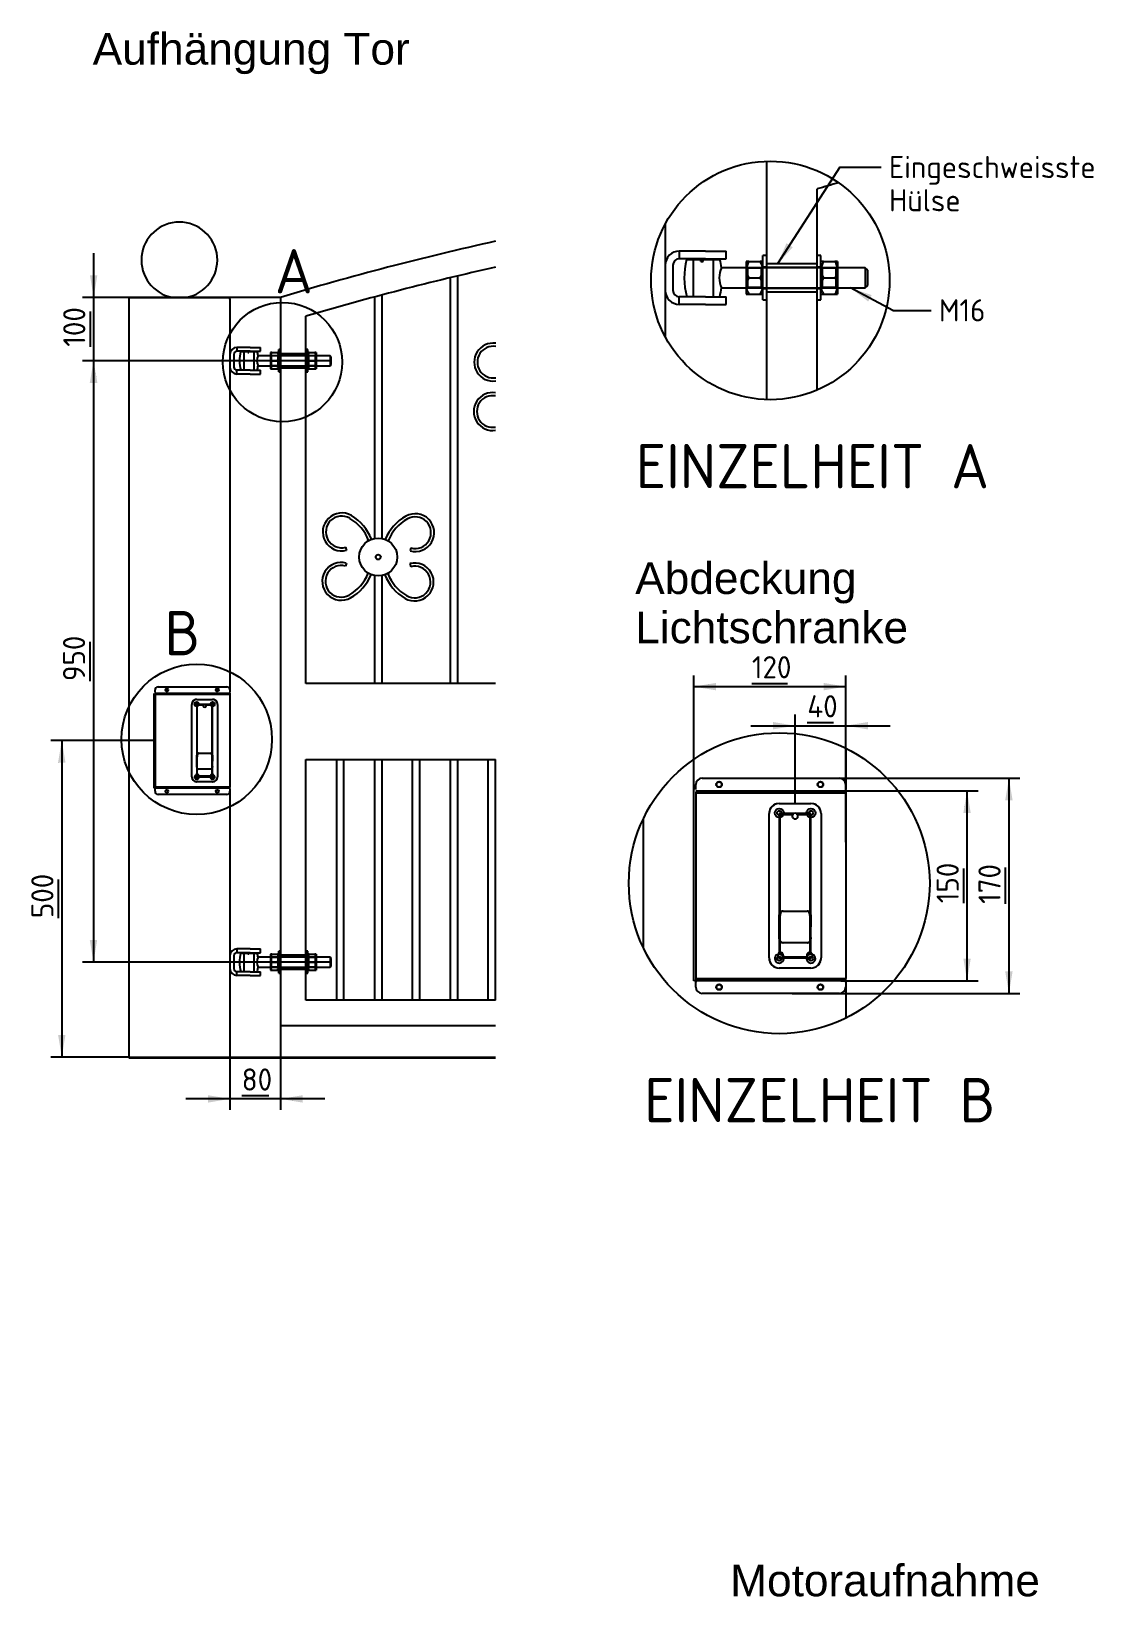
# Model space of a CAD drawing. Header units: millimetres. Extents: x 28 to 832, y 30 to 567.
# Drawn here: x 251.3 to 419.1, y 319.1 to 566.4 of the extents above; entities that cross this region are included whole.
import ezdxf
from ezdxf.enums import TextEntityAlignment as Align
from ezdxf.lldxf.tags import DXFTag

# ---------------------------------------------------------------- set-up
doc = ezdxf.new("R2010")
doc.units = ezdxf.units.MM
for name, color, linetype in [('ABDECKUNG_LICHTS', 7, 'Continuous'), ('AUGENSCHRAUBE', 7, 'Continuous'), ('Default', 7, 'Continuous'), ('EINFAHRT', 7, 'Continuous'), ('FAAC_XD20-BODEN', 7, 'Continuous'), ('FAAC_XD20-DECKEL', 7, 'Continuous'), ('HÜLSE_16X40', 7, 'Continuous'), ('METALLTOR', 7, 'Continuous'), ('MUTTER-M16', 7, 'Continuous'), ('PFAHL', 7, 'Continuous'), ('SCHANIER', 7, 'Continuous'), ('SCHEIBE_16', 7, 'Continuous'), ('VERZIERUNG', 7, 'Continuous')]:
    doc.layers.add(name, color=color, linetype=linetype)
doc.styles.add('SEACAD_arial_ttfI', font='arial.ttf', dxfattribs={"height": 0.2})
doc.styles.add('SEACAD_seiso_ttf', font='seiso.ttf', dxfattribs={"height": 0.2})
tags = doc.linetypes.add('CENTER2', pattern=[1.125, 0.75, -0.125, 0.125, -0.125]).pattern_tags.tags
tags[10:11] = [DXFTag(74, 4), DXFTag(75, 0), DXFTag(340, '0'), DXFTag(46, 0.0), DXFTag(50, 0.0), DXFTag(44, 0.0), DXFTag(45, 0.0)]
tags[8:9] = [DXFTag(74, 4), DXFTag(75, 0), DXFTag(340, '0'), DXFTag(46, 0.0), DXFTag(50, 0.0), DXFTag(44, 0.0), DXFTag(45, 0.0)]
tags[6:7] = [DXFTag(74, 4), DXFTag(75, 0), DXFTag(340, '0'), DXFTag(46, 0.0), DXFTag(50, 0.0), DXFTag(44, 0.0), DXFTag(45, 0.0)]
tags[4:5] = [DXFTag(74, 4), DXFTag(75, 0), DXFTag(340, '0'), DXFTag(46, 0.0), DXFTag(50, 0.0), DXFTag(44, 0.0), DXFTag(45, 0.0)]
tags = doc.linetypes.add('HIDDEN2', pattern=[0.1875, 0.125, -0.0625]).pattern_tags.tags
tags[6:7] = [DXFTag(74, 4), DXFTag(75, 0), DXFTag(340, '0'), DXFTag(46, 0.0), DXFTag(50, 0.0), DXFTag(44, 0.0), DXFTag(45, 0.0)]
tags[4:5] = [DXFTag(74, 4), DXFTag(75, 0), DXFTag(340, '0'), DXFTag(46, 0.0), DXFTag(50, 0.0), DXFTag(44, 0.0), DXFTag(45, 0.0)]

# ---------------------------------------------------------------- blocks, each defined once
blk = doc.blocks.new('SEANNOT_GROUP2')
at = {"layer": 'Default', "linetype": 'Continuous', "ltscale": 25.4}
blk.add_hatch(color=136, dxfattribs=at).paths.add_polyline_path([(384.02, 524.74), (380.66, 525.86), (383.48, 523.71)])
at = {"layer": 'Default', "color": 7, "linetype": 'Continuous', "ltscale": 25.4}
blk.add_line((387.35, 522.32), (393.41, 522.32), dxfattribs=at)
blk.add_lwpolyline([(387.35, 522.32), (380.66, 525.86)], dxfattribs=at)
at = {"layer": 'Default', "color": 136, "linetype": 'Continuous', "lineweight": 20, "ltscale": 25.4, "const_width": 0.00025}
blk.add_lwpolyline([(384.02, 524.74), (380.66, 525.86), (383.48, 523.71), (384.02, 524.74)], close=True, dxfattribs=at)
at = {"layer": 'Default', "color": 7, "linetype": 'Continuous', "ltscale": 25.4, "style": 'SEACAD_seiso_ttf'}
blk.add_text('M16', height=3.5, dxfattribs=at).set_placement((394.64, 524.07), align=Align.TOP_LEFT)
blk = doc.blocks.new('SEANNOT_GROUP3')
at = {"layer": 'Default', "linetype": 'Continuous', "ltscale": 25.4}
blk.add_hatch(color=136, dxfattribs=at).paths.add_polyline_path([(370.56, 532.92), (369.16, 529.66), (371.55, 532.29)])
at = {"layer": 'Default', "color": 7, "linetype": 'Continuous', "ltscale": 25.4}
blk.add_line((379, 544.96), (385.54, 544.96), dxfattribs=at)
blk.add_lwpolyline([(379, 544.96), (369.16, 529.66)], dxfattribs=at)
at = {"layer": 'Default', "color": 136, "linetype": 'Continuous', "lineweight": 20, "ltscale": 25.4, "const_width": 0.00025}
blk.add_lwpolyline([(370.56, 532.92), (369.16, 529.66), (371.55, 532.29), (370.56, 532.92)], close=True, dxfattribs=at)
at = {"layer": 'Default', "color": 7, "linetype": 'Continuous', "ltscale": 25.4, "style": 'SEACAD_seiso_ttf'}
for s, p in [('Eingeschweisste', (386.76, 546.71)), ('Hülse', (386.76, 541.46))]:
    blk.add_text(s, height=3.5, dxfattribs=at).set_placement(p, align=Align.TOP_LEFT)
blk = doc.blocks.new('SE3')
at = {"layer": 'ABDECKUNG_LICHTS', "color": 7, "linetype": 'Continuous', "ltscale": 25.4}
for p, q in [((270.82, 461.96), (270.82, 462.36)), ((271.32, 462.86), (282.16, 462.86)), ((282.66, 462.36), (282.66, 461.96)), ((270.66, 447.03), (270.66, 461.78)), ((282.66, 461.69), (270.76, 461.69)), ((270.82, 461.86), (282.66, 461.86)), ((270.82, 461.75), (270.82, 447.03)), ((282.66, 461.86), (282.66, 461.69)), ((282.66, 461.69), (282.66, 447.03)), ((270.66, 446.86), (270.66, 447.03)), ((270.82, 446.86), (270.66, 446.86)), ((270.82, 447.03), (270.82, 446.86)), ((282.66, 446.86), (270.82, 446.86)), ((270.82, 446.86), (270.82, 446.76)), ((270.82, 446.36), (270.82, 446.76)), ((282.16, 445.86), (271.32, 445.86)), ((282.66, 446.86), (282.66, 447.03)), ((282.66, 446.76), (282.66, 446.86)), ((282.66, 446.76), (282.66, 446.36))]:
    blk.add_line(p, q, dxfattribs=at)
at = {"layer": 'ABDECKUNG_LICHTS', "color": 7, "linetype": 'HIDDEN2', "ltscale": 25.4}
for p, q in [((270.82, 461.71), (282.66, 461.71)), ((270.82, 447.03), (282.66, 447.03)), ((282.66, 447.01), (270.82, 447.01))]:
    blk.add_line(p, q, dxfattribs=at)
at = {"layer": 'ABDECKUNG_LICHTS', "color": 7, "linetype": 'Continuous', "ltscale": 25.4}
for centre in [(272.66, 462.36), (280.66, 462.36), (272.66, 446.36), (280.66, 446.36)]:
    blk.add_circle(centre, 0.225, dxfattribs=at)
for centre, start, end in [((271.32, 462.36), 90, 180), ((282.16, 462.36), 0, 90), ((271.32, 446.36), 180, 270), ((282.16, 446.36), 270, 360)]:
    blk.add_arc(centre, 0.5, start, end, dxfattribs=at)
at = {"layer": 'AUGENSCHRAUBE', "color": 7, "linetype": 'Continuous', "ltscale": 25.4}
for p, q in [((284.41, 515.86), (284.35, 515.81)), ((284.35, 515.81), (286.97, 515.81)), ((286.97, 515.81), (286.91, 515.86)), ((289.06, 515.16), (287.1, 515.16)), ((298.46, 515.16), (296.26, 515.16)), ((298.46, 515.16), (298.46, 513.56)), ((298.66, 514.96), (298.46, 515.16)), ((298.66, 513.76), (298.66, 514.96)), ((287.1, 513.56), (289.06, 513.56)), ((296.26, 513.56), (298.46, 513.56)), ((298.46, 513.56), (298.66, 513.76)), ((284.41, 420.86), (284.35, 420.81)), ((284.35, 420.81), (286.97, 420.81)), ((286.97, 420.81), (286.91, 420.86)), ((289.06, 420.16), (287.1, 420.16)), ((287.1, 418.56), (289.06, 418.56)), ((298.46, 420.16), (296.26, 420.16)), ((296.26, 418.56), (298.46, 418.56)), ((298.46, 420.16), (298.46, 418.56)), ((298.66, 419.96), (298.46, 420.16)), ((298.46, 418.56), (298.66, 418.76)), ((298.66, 418.76), (298.66, 419.96))]:
    blk.add_line(p, q, dxfattribs=at)
at = {"layer": 'AUGENSCHRAUBE', "color": 7, "linetype": 'HIDDEN2', "ltscale": 25.4}
for p, q in [((284.86, 515.86), (284.86, 512.86)), ((285.46, 515.66), (285.46, 515.86)), ((285.46, 515.66), (285.66, 515.66)), ((285.66, 515.66), (285.66, 515.86)), ((286.46, 512.86), (286.46, 515.86)), ((296.26, 515.16), (289.06, 515.16)), ((289.06, 513.56), (296.26, 513.56)), ((284.86, 420.86), (284.86, 417.86)), ((285.46, 420.66), (285.46, 420.86)), ((285.46, 420.66), (285.66, 420.66)), ((285.66, 420.66), (285.66, 420.86)), ((286.46, 417.86), (286.46, 420.86)), ((296.26, 420.16), (289.06, 420.16)), ((289.06, 418.56), (296.26, 418.56))]:
    blk.add_line(p, q, dxfattribs=at)
at = {"layer": 'AUGENSCHRAUBE', "color": 7, "linetype": 'Continuous', "ltscale": 25.4}
for centre, radius, start, end in [((289.88, 514.36), 5.73, 165.3163, 195.1893), ((288.84, 514.36), 1.92, 155.308, 204.6882), ((281.43, 514.36), 5.73, 8.0134, 14.6837), ((281.43, 514.36), 5.73, 344.8107, 352.0562), ((289.88, 419.36), 5.73, 165.3163, 195.1893), ((281.43, 419.36), 5.73, 8.0134, 14.6837), ((288.84, 419.36), 1.92, 155.308, 204.6882), ((281.43, 419.36), 5.73, 344.8107, 352.0562)]:
    blk.add_arc(centre, radius, start, end, dxfattribs=at)
at = {"layer": 'EINFAHRT', "color": 7, "linetype": 'Continuous', "ltscale": 25.4}
for p, q in [((266.66, 404.36), (324.62, 404.36)), ((266.66, 404.36), (266.66, 404.26)), ((266.66, 404.26), (324.62, 404.26))]:
    blk.add_line(p, q, dxfattribs=at)
at = {"layer": 'FAAC_XD20-BODEN', "color": 7, "linetype": 'HIDDEN2', "ltscale": 25.4}
for p, q in [((277.41, 460.06), (277.47, 460)), ((277.41, 460.06), (277.41, 452.06)), ((278.56, 460.06), (277.41, 460.06)), ((277.47, 449.08), (277.47, 460)), ((277.47, 460), (278.48, 460)), ((279.91, 460.06), (278.76, 460.06)), ((278.84, 460), (279.85, 460)), ((279.91, 460.06), (279.85, 460)), ((279.85, 449.08), (279.85, 460)), ((279.91, 452.06), (279.91, 460.06)), ((277.41, 450.16), (277.41, 449.06)), ((279.91, 449.06), (279.91, 450.16)), ((277.61, 448.66), (279.71, 448.66)), ((279.63, 448.72), (277.69, 448.72))]:
    blk.add_line(p, q, dxfattribs=at)
for centre, start, end in [((278.66, 459.86), 141.4736, 38.5264), ((278.66, 459.86), 117.5359, 141.4736), ((278.66, 459.86), 62.4641, 117.5359), ((278.66, 459.86), 38.5264, 62.4641), ((277.51, 448.86), 116.2493, 297.5359), ((277.51, 448.86), 100.2784, 116.2493), ((277.51, 448.86), 321.4736, 100.2784), ((277.51, 448.86), 297.5359, 321.4736), ((279.81, 448.86), 79.7216, 218.5264), ((279.81, 448.86), 218.5264, 242.4641), ((279.81, 448.86), 242.4641, 63.7507), ((279.81, 448.86), 63.7507, 79.7216)]:
    blk.add_arc(centre, 0.225, start, end, dxfattribs=at)
for centre, major_axis in [((277.41, 460.06), (0.566, -0.566)), ((279.91, 460.06), (-0.566, -0.566)), ((277.41, 448.66), (0.566, 0.566)), ((279.91, 448.66), (-0.566, 0.566))]:
    blk.add_ellipse(centre, major_axis=major_axis, ratio=0.998783, start_param=2.356803, end_param=3.926382, dxfattribs=at)
at = {"layer": 'FAAC_XD20-DECKEL', "color": 7, "linetype": 'HIDDEN2', "ltscale": 25.4}
for p, q in [((276.61, 459.32), (276.61, 460.06)), ((277.41, 460.86), (279.91, 460.86)), ((280.71, 460.06), (280.71, 459.32)), ((276.61, 448.66), (276.61, 459.32)), ((280.71, 459.32), (280.71, 448.66)), ((277.41, 451.1), (277.41, 452.06)), ((277.41, 450.28), (277.41, 451.1)), ((277.41, 450.16), (277.41, 450.28)), ((277.71, 452.36), (277.64, 452.36)), ((277.71, 452.36), (279.61, 452.36)), ((279.67, 452.36), (279.61, 452.36)), ((279.91, 452.06), (279.91, 451.1)), ((279.91, 450.28), (279.91, 451.1)), ((279.91, 450.28), (279.91, 450.16)), ((279.91, 447.86), (277.41, 447.86)), ((277.71, 449.86), (277.68, 449.86)), ((279.61, 449.86), (277.71, 449.86)), ((279.64, 449.86), (279.61, 449.86))]:
    blk.add_line(p, q, dxfattribs=at)
for centre, radius in [((277.41, 460.11), 0.35), ((277.41, 460.11), 0.175), ((279.91, 460.11), 0.35), ((279.91, 460.11), 0.175), ((277.41, 448.61), 0.175), ((279.91, 448.61), 0.175)]:
    blk.add_circle(centre, radius, dxfattribs=at)
for centre, radius, start, end in [((277.41, 460.06), 0.8, 150.2004, 180), ((277.41, 460.06), 0.8, 90, 150.2004), ((279.91, 460.06), 0.8, 29.7996, 90), ((279.91, 460.06), 0.8, 0, 29.7996), ((277.71, 452.06), 0.3, 113.4636, 180), ((277.71, 450.16), 0.3, 180, 231.4889), ((277.71, 452.06), 0.3, 90, 113.4636), ((279.61, 452.06), 0.3, 66.5364, 90), ((279.61, 452.06), 0.3, 0, 66.5364), ((279.61, 450.16), 0.3, 308.5111, 360), ((277.41, 448.66), 0.8, 180, 201.2843), ((277.41, 448.66), 0.8, 201.2843, 225.2052), ((277.41, 448.66), 0.8, 225.2052, 270), ((277.41, 448.61), 0.35, 105.1399, 211.2573), ((277.41, 448.61), 0.35, 211.2573, 105.1399), ((277.71, 450.16), 0.3, 231.4889, 270), ((279.91, 448.61), 0.35, 74.8601, 328.7427), ((279.61, 450.16), 0.3, 270, 308.5111), ((279.91, 448.66), 0.8, 270, 314.7948), ((279.91, 448.61), 0.35, 328.7427, 74.8601), ((279.91, 448.66), 0.8, 314.7948, 338.7157), ((279.91, 448.66), 0.8, 338.7157, 360)]:
    blk.add_arc(centre, radius, start, end, dxfattribs=at)
for centre, major_axis, ratio, start_param, end_param in [((277.87, 449.9), (0.23, -2.46), 0.16182, 3.268458, 4.185594), ((277.87, 450.56), (-0.273, -0.682), 0.544949, 5.34558, 6.061808), ((277.87, 449.9), (0.23, -2.46), 0.16182, 3.126364, 3.268458), ((279.45, 449.9), (-0.23, -2.46), 0.16182, 3.014727, 3.156822), ((279.45, 449.9), (0.23, 2.46), 0.16182, 5.239184, 6.15632), ((279.45, 450.56), (-0.273, 0.682), 0.544949, 3.36297, 4.079198), ((277.87, 450.56), (0.273, 0.682), 0.544949, 2.920216, 3.356215), ((279.45, 450.56), (-0.273, 0.682), 0.544949, 2.92697, 3.36297)]:
    blk.add_ellipse(centre, major_axis=major_axis, ratio=ratio, start_param=start_param, end_param=end_param, dxfattribs=at)
at = {"layer": 'HÜLSE_16X40', "color": 7, "linetype": 'HIDDEN2', "ltscale": 25.4}
for p, q in [((294.66, 515.46), (290.66, 515.46)), ((294.66, 515.19), (290.66, 515.19)), ((290.66, 513.54), (294.66, 513.54)), ((290.66, 513.26), (294.66, 513.26)), ((294.66, 420.46), (290.66, 420.46)), ((294.66, 420.19), (290.66, 420.19)), ((290.66, 418.54), (294.66, 418.54)), ((290.66, 418.26), (294.66, 418.26))]:
    blk.add_line(p, q, dxfattribs=at)
at = {"layer": 'METALLTOR', "color": 7, "linetype": 'Continuous', "ltscale": 25.4}
for p, q in [((317.43, 527.47), (317.43, 463.36)), ((318.63, 463.36), (318.63, 527.76)), ((290.66, 524.36), (290.66, 409.36)), ((305.47, 524.43), (305.47, 486.3)), ((306.67, 486.3), (306.67, 524.75)), ((294.66, 463.36), (294.66, 521.38)), ((305.47, 480.42), (305.47, 463.36)), ((306.67, 463.36), (306.67, 480.42)), ((324.62, 463.36), (294.66, 463.36)), ((294.66, 451.36), (324.62, 451.36)), ((294.66, 413.36), (294.66, 451.36)), ((299.46, 451.36), (299.46, 413.36)), ((300.66, 413.36), (300.66, 451.36)), ((305.47, 451.36), (305.47, 413.36)), ((306.67, 413.36), (306.67, 451.36)), ((311.42, 451.36), (311.42, 413.36)), ((312.62, 413.36), (312.62, 451.36)), ((317.43, 451.36), (317.43, 413.36)), ((318.63, 413.36), (318.63, 451.36)), ((323.38, 451.36), (323.38, 413.36)), ((324.58, 413.36), (324.58, 451.36)), ((324.62, 413.36), (294.66, 413.36)), ((290.66, 409.36), (324.62, 409.36))]:
    blk.add_line(p, q, dxfattribs=at)
for radius, start, end in [(469.01, 102.5034, 106.7926), (465.01, 102.6127, 106.4269)]:
    blk.add_arc((426.16, 75.35), radius, start, end, dxfattribs=at)
at = {"layer": 'MUTTER-M16', "color": 7, "linetype": 'Continuous', "ltscale": 25.4}
for p, q in [((289.06, 515.64), (289.06, 515)), ((289.26, 515.64), (289.06, 515.64)), ((289.06, 515), (289.06, 513.72)), ((289.26, 515.64), (290.16, 515.64)), ((289.26, 514.36), (290.16, 514.36)), ((290.36, 515.64), (290.16, 515.64)), ((295.16, 515.64), (294.96, 515.64)), ((295.16, 515.64), (296.06, 515.64)), ((295.16, 514.36), (296.06, 514.36)), ((296.26, 515.64), (296.06, 515.64)), ((296.26, 515.64), (296.26, 515)), ((296.26, 515), (296.26, 513.72)), ((289.06, 513.72), (289.06, 513.08)), ((289.06, 513.08), (289.26, 513.08)), ((289.26, 513.08), (290.16, 513.08)), ((290.16, 513.08), (290.36, 513.08)), ((294.96, 513.08), (295.16, 513.08)), ((295.16, 513.08), (296.06, 513.08)), ((296.06, 513.08), (296.26, 513.08)), ((296.26, 513.72), (296.26, 513.08)), ((289.06, 420.64), (289.06, 420)), ((289.26, 420.64), (289.06, 420.64)), ((289.26, 420.64), (290.16, 420.64)), ((290.36, 420.64), (290.16, 420.64)), ((295.16, 420.64), (294.96, 420.64)), ((295.16, 420.64), (296.06, 420.64)), ((296.26, 420.64), (296.06, 420.64)), ((296.26, 420.64), (296.26, 420)), ((289.06, 420), (289.06, 418.72)), ((289.06, 418.72), (289.06, 418.08)), ((289.06, 418.08), (289.26, 418.08)), ((289.26, 419.36), (290.16, 419.36)), ((289.26, 418.08), (290.16, 418.08)), ((290.16, 418.08), (290.36, 418.08)), ((294.96, 418.08), (295.16, 418.08)), ((295.16, 419.36), (296.06, 419.36)), ((295.16, 418.08), (296.06, 418.08)), ((296.06, 418.08), (296.26, 418.08)), ((296.26, 420), (296.26, 418.72)), ((296.26, 418.72), (296.26, 418.08))]:
    blk.add_line(p, q, dxfattribs=at)
at = {"layer": 'MUTTER-M16', "color": 7, "linetype": 'HIDDEN2', "ltscale": 25.4}
for p, q in [((289.16, 515.11), (289.06, 515.21)), ((289.16, 515.11), (289.16, 513.61)), ((290.26, 515.11), (289.16, 515.11)), ((290.36, 515.21), (290.26, 515.11)), ((290.26, 513.61), (290.26, 515.11)), ((295.06, 515.11), (294.96, 515.21)), ((295.06, 515.11), (295.06, 513.61)), ((296.16, 515.11), (295.06, 515.11)), ((296.26, 515.21), (296.16, 515.11)), ((296.16, 513.61), (296.16, 515.11)), ((289.06, 513.51), (289.16, 513.61)), ((289.16, 513.61), (290.26, 513.61)), ((290.26, 513.61), (290.36, 513.51)), ((294.96, 513.51), (295.06, 513.61)), ((295.06, 513.61), (296.16, 513.61)), ((296.16, 513.61), (296.26, 513.51)), ((289.16, 420.11), (289.06, 420.21)), ((289.06, 418.51), (289.16, 418.61)), ((289.16, 420.11), (289.16, 418.61)), ((290.26, 420.11), (289.16, 420.11)), ((289.16, 418.61), (290.26, 418.61)), ((290.36, 420.21), (290.26, 420.11)), ((290.26, 418.61), (290.26, 420.11)), ((290.26, 418.61), (290.36, 418.51)), ((295.06, 420.11), (294.96, 420.21)), ((294.96, 418.51), (295.06, 418.61)), ((295.06, 420.11), (295.06, 418.61)), ((296.16, 420.11), (295.06, 420.11)), ((295.06, 418.61), (296.16, 418.61)), ((296.26, 420.21), (296.16, 420.11)), ((296.16, 418.61), (296.16, 420.11)), ((296.16, 418.61), (296.26, 418.51))]:
    blk.add_line(p, q, dxfattribs=at)
at = {"layer": 'MUTTER-M16', "color": 7, "linetype": 'Continuous', "ltscale": 25.4}
for centre, radius, start, end in [((290.34, 514.96), 1.28, 147.6733, 177.9425), ((290.22, 515.01), 1.16, 180.4241, 213.9601), ((290.34, 513.68), 1.28, 147.6733, 177.9425), ((289.2, 514.99), 1.16, 0.4241, 33.9601), ((289.08, 515.05), 1.28, 327.6733, 357.9425), ((289.2, 513.71), 1.16, 0.4241, 33.9601), ((296.24, 514.96), 1.28, 147.6733, 177.9425), ((296.12, 515.01), 1.16, 180.4241, 213.9601), ((296.24, 513.68), 1.28, 147.6733, 177.9425), ((295.1, 514.99), 1.16, 0.4241, 33.9601), ((294.98, 515.05), 1.28, 327.6733, 357.9425), ((295.1, 513.71), 1.16, 0.4241, 33.9601), ((290.22, 513.73), 1.16, 180.4241, 213.9601), ((289.08, 513.77), 1.28, 327.6733, 357.9425), ((296.12, 513.73), 1.16, 180.4241, 213.9601), ((294.98, 513.77), 1.28, 327.6733, 357.9425), ((290.34, 419.96), 1.28, 147.6733, 177.9425), ((289.2, 419.99), 1.16, 0.4241, 33.9601), ((296.24, 419.96), 1.28, 147.6733, 177.9425), ((295.1, 419.99), 1.16, 0.4241, 33.9601), ((290.22, 420.01), 1.16, 180.4241, 213.9601), ((290.34, 418.68), 1.28, 147.6733, 177.9425), ((290.22, 418.73), 1.16, 180.4241, 213.9601), ((289.08, 420.05), 1.28, 327.6733, 357.9425), ((289.2, 418.71), 1.16, 0.4241, 33.9601), ((289.08, 418.77), 1.28, 327.6733, 357.9425), ((296.12, 420.01), 1.16, 180.4241, 213.9601), ((296.24, 418.68), 1.28, 147.6733, 177.9425), ((296.12, 418.73), 1.16, 180.4241, 213.9601), ((294.98, 420.05), 1.28, 327.6733, 357.9425), ((295.1, 418.71), 1.16, 0.4241, 33.9601), ((294.98, 418.77), 1.28, 327.6733, 357.9425)]:
    blk.add_arc(centre, radius, start, end, dxfattribs=at)
at = {"layer": 'PFAHL', "color": 7, "linetype": 'Continuous', "ltscale": 25.4}
for p, q in [((266.66, 524.36), (282.46, 524.36)), ((266.66, 524.36), (266.66, 404.36)), ((282.66, 524.16), (282.66, 462.36)), ((282.66, 446.36), (282.66, 404.36))]:
    blk.add_line(p, q, dxfattribs=at)
for centre in [(272.66, 462.36), (280.66, 462.36), (272.66, 446.36), (280.66, 446.36)]:
    blk.add_circle(centre, 0.2, dxfattribs=at)
for centre, radius, start, end in [((274.66, 530.26), 6, 90, 259.5247), ((274.66, 530.26), 6, 280.4753, 90), ((282.46, 524.16), 0.2, 0, 90)]:
    blk.add_arc(centre, radius, start, end, dxfattribs=at)
at = {"layer": 'SCHANIER', "color": 7, "linetype": 'Continuous', "ltscale": 25.4}
for p, q in [((283.26, 515.36), (283.26, 513.36)), ((285.84, 516.46), (283.76, 516.46)), ((283.76, 516.46), (283.76, 515.86)), ((285.84, 515.86), (283.76, 515.86)), ((285.84, 516.46), (287.46, 516.46)), ((285.84, 515.86), (287.46, 515.86)), ((287.46, 515.86), (287.46, 516.46)), ((283.76, 512.26), (283.76, 512.86)), ((285.84, 512.86), (283.76, 512.86)), ((285.84, 512.26), (283.76, 512.26)), ((285.84, 512.86), (287.46, 512.86)), ((285.84, 512.26), (287.46, 512.26)), ((287.46, 512.26), (287.46, 512.86)), ((283.26, 420.36), (283.26, 418.36)), ((285.84, 421.46), (283.76, 421.46)), ((283.76, 421.46), (283.76, 420.86)), ((285.84, 420.86), (283.76, 420.86)), ((285.84, 421.46), (287.46, 421.46)), ((285.84, 420.86), (287.46, 420.86)), ((287.46, 420.86), (287.46, 421.46)), ((283.76, 417.26), (283.76, 417.86)), ((285.84, 417.86), (283.76, 417.86)), ((285.84, 417.86), (287.46, 417.86)), ((287.46, 417.26), (287.46, 417.86)), ((285.84, 417.26), (283.76, 417.26)), ((285.84, 417.26), (287.46, 417.26))]:
    blk.add_line(p, q, dxfattribs=at)
for centre, radius, start, end in [((283.76, 515.36), 1.1, 90, 180), ((283.76, 515.36), 0.5, 90, 180), ((283.76, 513.36), 1.1, 180, 270), ((283.76, 513.36), 0.5, 180, 270), ((283.76, 420.36), 1.1, 90, 180), ((283.76, 420.36), 0.5, 90, 180), ((283.76, 418.36), 1.1, 180, 270), ((283.76, 418.36), 0.5, 180, 270)]:
    blk.add_arc(centre, radius, start, end, dxfattribs=at)
at = {"layer": 'SCHEIBE_16', "color": 7, "linetype": 'Continuous', "ltscale": 25.4}
for p, q in [((290.36, 512.61), (290.36, 516.11)), ((290.66, 516.11), (290.36, 516.11)), ((294.96, 516.11), (294.66, 516.11)), ((294.96, 512.61), (294.96, 516.11)), ((290.36, 512.61), (290.66, 512.61)), ((294.66, 512.61), (294.96, 512.61)), ((290.36, 417.61), (290.36, 421.11)), ((290.66, 421.11), (290.36, 421.11)), ((294.96, 421.11), (294.66, 421.11)), ((294.96, 417.61), (294.96, 421.11)), ((290.36, 417.61), (290.66, 417.61)), ((294.66, 417.61), (294.96, 417.61))]:
    blk.add_line(p, q, dxfattribs=at)
at = {"layer": 'SCHEIBE_16', "color": 7, "linetype": 'HIDDEN2', "ltscale": 25.4}
for p, q in [((290.66, 515.21), (290.36, 515.21)), ((294.96, 515.21), (294.66, 515.21)), ((290.36, 513.51), (290.66, 513.51)), ((294.66, 513.51), (294.96, 513.51)), ((290.66, 420.21), (290.36, 420.21)), ((290.36, 418.51), (290.66, 418.51)), ((294.96, 420.21), (294.66, 420.21)), ((294.66, 418.51), (294.96, 418.51))]:
    blk.add_line(p, q, dxfattribs=at)
at = {"layer": 'VERZIERUNG', "color": 7, "linetype": 'Continuous', "ltscale": 25.4}
for p, q in [((300.93, 484.9), (301.06, 484.41)), ((311.24, 484.79), (311.1, 484.31)), ((301.04, 482.41), (300.9, 481.93)), ((311.08, 482.31), (311.21, 481.83))]:
    blk.add_line(p, q, dxfattribs=at)
for radius in [3, 0.4]:
    blk.add_circle((306.07, 483.36), radius, dxfattribs=at)
for centre, radius, start, end in [((324.23, 514.14), 3, 82.4382, 277.5618), ((324.23, 514.14), 2.5, 80.9141, 279.0859), ((324.15, 506.34), 3, 80.925, 279.075), ((324.15, 506.34), 2.5, 79.0897, 280.9103), ((300.31, 487.32), 3, 59.4237, 284.4237), ((300.31, 487.32), 2.5, 59.4237, 284.4237), ((298.02, 483.44), 7.5, 21.303, 59.4237), ((314.12, 483.28), 7.5, 119.4237, 157.5444), ((311.91, 487.2), 3, 254.4237, 119.4237), ((311.91, 487.2), 2.5, 254.4237, 119.4237), ((298.02, 483.44), 7, 21.0007, 59.4237), ((314.12, 483.28), 7, 119.4237, 157.8468), ((300.23, 479.52), 3, 74.4237, 299.4237), ((311.83, 479.41), 3, 239.4237, 104.4237), ((300.23, 479.52), 2.5, 74.4237, 299.4237), ((298.02, 483.44), 7, 299.4237, 337.8468), ((298.02, 483.44), 7.5, 299.4237, 337.5444), ((314.12, 483.28), 7.5, 201.303, 239.4237), ((314.12, 483.28), 7, 201.0007, 239.4237), ((311.83, 479.41), 2.5, 239.4237, 104.4237)]:
    blk.add_arc(centre, radius, start, end, dxfattribs=at)
blk = doc.blocks.new('SE5')
at = {"color": 7, "linetype": 'Continuous', "ltscale": 25.4, "style": 'SEACAD_seiso_ttf'}
blk.add_text('A', height=7, dxfattribs=at).set_placement((289.74, 532), align=Align.TOP_LEFT)
blk = doc.blocks.new('SE4')
at = {"color": 7, "linetype": 'CENTER2', "ltscale": 25.4}
blk.add_circle((290.95, 514.15), 9.42, dxfattribs=at)
blk.add_blockref('SE5', (0, 0))
blk = doc.blocks.new('SE6')
at = {"layer": 'AUGENSCHRAUBE', "color": 7, "linetype": 'Continuous', "ltscale": 25.4}
for p, q in [((354.91, 530.46), (354.79, 530.36)), ((354.79, 530.36), (360.04, 530.36)), ((360.04, 530.36), (359.91, 530.46)), ((364.21, 529.06), (360.3, 529.06)), ((383.01, 529.06), (378.61, 529.06)), ((383.01, 529.06), (383.01, 525.86)), ((383.41, 528.66), (383.01, 529.06)), ((383.41, 526.26), (383.41, 528.66)), ((360.29, 525.86), (364.21, 525.86)), ((378.61, 525.86), (383.01, 525.86)), ((383.01, 525.86), (383.41, 526.26))]:
    blk.add_line(p, q, dxfattribs=at)
at = {"layer": 'AUGENSCHRAUBE', "color": 7, "linetype": 'HIDDEN2', "ltscale": 25.4}
for p, q in [((355.81, 530.46), (355.81, 524.46)), ((357.01, 530.06), (357.01, 530.46)), ((357.01, 530.06), (357.41, 530.06)), ((357.41, 530.06), (357.41, 530.46)), ((359.01, 524.46), (359.01, 530.46)), ((378.61, 529.06), (364.21, 529.06)), ((364.21, 525.86), (378.61, 525.86))]:
    blk.add_line(p, q, dxfattribs=at)
at = {"layer": 'AUGENSCHRAUBE', "color": 7, "linetype": 'Continuous', "ltscale": 25.4}
for centre, radius, start, end in [((365.86, 527.46), 11.45, 165.3163, 195.1893), ((348.96, 527.46), 11.45, 8.0134, 14.6837), ((363.78, 527.46), 3.83, 155.308, 204.6882), ((348.96, 527.46), 11.45, 344.8107, 352.0562)]:
    blk.add_arc(centre, radius, start, end, dxfattribs=at)
at = {"layer": 'HÜLSE_16X40', "color": 7, "linetype": 'HIDDEN2', "ltscale": 25.4}
for p, q in [((375.41, 529.66), (367.41, 529.66)), ((375.41, 529.11), (367.41, 529.11)), ((367.41, 525.81), (375.41, 525.81)), ((367.41, 525.26), (375.41, 525.26))]:
    blk.add_line(p, q, dxfattribs=at)
at = {"layer": 'METALLTOR', "color": 7, "linetype": 'Continuous', "ltscale": 25.4}
for p, q in [((367.41, 545.86), (367.41, 508.21)), ((375.41, 509.73), (375.41, 541.5))]:
    blk.add_line(p, q, dxfattribs=at)
blk.add_arc((638.41, -350.55), 930.01, 106.21136, 106.4269, dxfattribs=at)
at = {"layer": 'MUTTER-M16', "color": 7, "linetype": 'Continuous', "ltscale": 25.4}
for p, q in [((364.21, 530.02), (364.21, 528.74)), ((364.61, 530.02), (364.21, 530.02)), ((364.61, 530.02), (366.42, 530.02)), ((366.81, 530.02), (366.42, 530.02)), ((376.41, 530.02), (376.01, 530.02)), ((376.41, 530.02), (378.22, 530.02)), ((378.61, 530.02), (378.22, 530.02)), ((378.61, 530.02), (378.61, 528.74)), ((364.21, 528.74), (364.21, 526.18)), ((364.61, 527.46), (366.42, 527.46)), ((376.41, 527.46), (378.22, 527.46)), ((378.61, 528.74), (378.61, 526.18)), ((364.21, 526.18), (364.21, 524.9)), ((364.21, 524.9), (364.61, 524.9)), ((364.61, 524.9), (366.42, 524.9)), ((366.42, 524.9), (366.81, 524.9)), ((376.01, 524.9), (376.41, 524.9)), ((376.41, 524.9), (378.22, 524.9)), ((378.22, 524.9), (378.61, 524.9)), ((378.61, 526.18), (378.61, 524.9))]:
    blk.add_line(p, q, dxfattribs=at)
at = {"layer": 'MUTTER-M16', "color": 7, "linetype": 'HIDDEN2', "ltscale": 25.4}
for p, q in [((364.41, 528.96), (364.21, 529.16)), ((366.81, 529.16), (366.61, 528.96)), ((376.21, 528.96), (376.01, 529.16)), ((378.61, 529.16), (378.41, 528.96)), ((364.41, 528.96), (364.41, 525.96)), ((366.61, 528.96), (364.41, 528.96)), ((366.61, 525.96), (366.61, 528.96)), ((376.21, 528.96), (376.21, 525.96)), ((378.41, 528.96), (376.21, 528.96)), ((378.41, 525.96), (378.41, 528.96)), ((364.21, 525.76), (364.41, 525.96)), ((364.41, 525.96), (366.61, 525.96)), ((366.61, 525.96), (366.81, 525.76)), ((376.01, 525.76), (376.21, 525.96)), ((376.21, 525.96), (378.41, 525.96)), ((378.41, 525.96), (378.61, 525.76))]:
    blk.add_line(p, q, dxfattribs=at)
at = {"layer": 'MUTTER-M16', "color": 7, "linetype": 'Continuous', "ltscale": 25.4}
for centre, radius, start, end in [((366.78, 528.65), 2.57, 147.6733, 177.9425), ((364.49, 528.72), 2.32, 0.4241, 33.9601), ((378.58, 528.65), 2.57, 147.6733, 177.9425), ((376.29, 528.72), 2.32, 0.4241, 33.9601), ((366.53, 528.76), 2.32, 180.4241, 213.9601), ((366.78, 526.09), 2.57, 147.6733, 177.9425), ((364.25, 528.83), 2.57, 327.6733, 357.9425), ((364.49, 526.16), 2.32, 0.4241, 33.9601), ((378.33, 528.76), 2.32, 180.4241, 213.9601), ((378.58, 526.09), 2.57, 147.6733, 177.9425), ((376.05, 528.83), 2.57, 327.6733, 357.9425), ((376.29, 526.16), 2.32, 0.4241, 33.9601), ((366.53, 526.2), 2.32, 180.4241, 213.9601), ((364.25, 526.27), 2.57, 327.6733, 357.9425), ((378.33, 526.2), 2.32, 180.4241, 213.9601), ((376.05, 526.27), 2.57, 327.6733, 357.9425)]:
    blk.add_arc(centre, radius, start, end, dxfattribs=at)
at = {"layer": 'PFAHL', "color": 7, "linetype": 'Continuous', "ltscale": 25.4}
blk.add_line((351.41, 535.95), (351.41, 518.12), dxfattribs=at)
at = {"layer": 'SCHANIER', "color": 7, "linetype": 'Continuous', "ltscale": 25.4}
for p, q in [((357.77, 531.66), (353.61, 531.66)), ((353.61, 531.66), (353.61, 530.46)), ((357.77, 531.66), (361.01, 531.66)), ((361.01, 530.46), (361.01, 531.66)), ((352.61, 529.46), (352.61, 525.46)), ((357.77, 530.46), (353.61, 530.46)), ((357.77, 530.46), (361.01, 530.46)), ((353.61, 523.26), (353.61, 524.46)), ((357.77, 524.46), (353.61, 524.46)), ((357.77, 524.46), (361.01, 524.46)), ((361.01, 523.26), (361.01, 524.46)), ((357.77, 523.26), (353.61, 523.26)), ((357.77, 523.26), (361.01, 523.26))]:
    blk.add_line(p, q, dxfattribs=at)
for centre, radius, start, end in [((353.61, 529.46), 2.2, 90, 180), ((353.61, 529.46), 1, 90, 180), ((353.61, 525.46), 2.2, 180, 270), ((353.61, 525.46), 1, 180, 270)]:
    blk.add_arc(centre, radius, start, end, dxfattribs=at)
at = {"layer": 'SCHEIBE_16', "color": 7, "linetype": 'Continuous', "ltscale": 25.4}
for p, q in [((366.81, 523.96), (366.81, 530.96)), ((367.41, 530.96), (366.81, 530.96)), ((376.01, 530.96), (375.41, 530.96)), ((376.01, 523.96), (376.01, 530.96)), ((366.81, 523.96), (367.41, 523.96)), ((375.41, 523.96), (376.01, 523.96))]:
    blk.add_line(p, q, dxfattribs=at)
at = {"layer": 'SCHEIBE_16', "color": 7, "linetype": 'HIDDEN2', "ltscale": 25.4}
for p, q in [((367.41, 529.16), (366.81, 529.16)), ((376.01, 529.16), (375.41, 529.16)), ((366.81, 525.76), (367.41, 525.76)), ((375.41, 525.76), (376.01, 525.76))]:
    blk.add_line(p, q, dxfattribs=at)
blk = doc.blocks.new('GDimGGroup10')
at = {"layer": 'Default', "linetype": 'Continuous', "ltscale": 25.4}
for points in [[(279.16, 397.18), (282.66, 397.77), (279.16, 398.35)], [(294.16, 397.18), (294.16, 398.35), (290.66, 397.77)]]:
    blk.add_hatch(color=136, dxfattribs=at).paths.add_polyline_path(points)
at = {"layer": 'Default', "color": 7, "linetype": 'Continuous', "ltscale": 25.4}
for p, q in [((290.66, 409.36), (290.66, 396.02)), ((282.66, 404.36), (282.66, 396.02)), ((284.51, 398.29), (288.81, 398.29)), ((297.66, 397.77), (275.66, 397.77))]:
    blk.add_line(p, q, dxfattribs=at)
at = {"layer": 'Default', "color": 136, "linetype": 'Continuous', "lineweight": 20, "ltscale": 25.4, "const_width": 0.00025}
for points in [[(279.16, 397.18), (282.66, 397.77), (279.16, 398.35), (279.16, 397.18)], [(294.16, 397.18), (290.66, 397.77), (294.16, 398.35), (294.16, 397.18)]]:
    blk.add_lwpolyline(points, close=True, dxfattribs=at)
at = {"layer": 'Default', "color": 7, "linetype": 'Continuous', "ltscale": 25.4, "style": 'SEACAD_seiso_ttf'}
blk.add_text('80', height=3.5, dxfattribs=at).set_placement((284.51, 402.58), align=Align.TOP_LEFT)
blk = doc.blocks.new('GDimGGroup11')
at = {"layer": 'Default', "linetype": 'Continuous', "ltscale": 25.4}
for points in [[(260.54, 527.86), (261.12, 524.36), (261.71, 527.86)], [(260.54, 510.86), (261.71, 510.86), (261.12, 514.36)]]:
    blk.add_hatch(color=136, dxfattribs=at).paths.add_polyline_path(points)
at = {"layer": 'Default', "color": 7, "linetype": 'Continuous', "ltscale": 25.4}
for p, q in [((261.12, 531.36), (261.12, 507.36)), ((290.66, 524.36), (259.37, 524.36)), ((260.6, 516.58), (260.6, 522.15)), ((298.46, 514.36), (259.37, 514.36))]:
    blk.add_line(p, q, dxfattribs=at)
at = {"layer": 'Default', "color": 136, "linetype": 'Continuous', "lineweight": 20, "ltscale": 25.4, "const_width": 0.00025}
for points in [[(260.54, 527.86), (261.12, 524.36), (261.71, 527.86), (260.54, 527.86)], [(260.54, 510.86), (261.12, 514.36), (261.71, 510.86), (260.54, 510.86)]]:
    blk.add_lwpolyline(points, close=True, dxfattribs=at)
at = {"layer": 'Default', "color": 7, "linetype": 'Continuous', "ltscale": 25.4, "style": 'SEACAD_seiso_ttf'}
blk.add_text('100', height=3.5, rotation=90, dxfattribs=at).set_placement((256.31, 516.58), align=Align.TOP_LEFT)
blk = doc.blocks.new('GDimGGroup12')
at = {"layer": 'Default', "linetype": 'Continuous', "ltscale": 25.4}
for points in [[(260.51, 510.86), (261.68, 510.86), (261.1, 514.36)], [(260.51, 422.86), (261.1, 419.36), (261.68, 422.86)]]:
    blk.add_hatch(color=136, dxfattribs=at).paths.add_polyline_path(points)
at = {"layer": 'Default', "color": 7, "linetype": 'Continuous', "ltscale": 25.4}
for p, q in [((298.46, 514.36), (259.35, 514.36)), ((261.1, 514.36), (261.1, 419.36)), ((260.58, 463.76), (260.58, 469.96)), ((298.66, 419.36), (259.35, 419.36))]:
    blk.add_line(p, q, dxfattribs=at)
at = {"layer": 'Default', "color": 136, "linetype": 'Continuous', "lineweight": 20, "ltscale": 25.4, "const_width": 0.00025}
for points in [[(260.51, 510.86), (261.1, 514.36), (261.68, 510.86), (260.51, 510.86)], [(260.51, 422.86), (261.1, 419.36), (261.68, 422.86), (260.51, 422.86)]]:
    blk.add_lwpolyline(points, close=True, dxfattribs=at)
at = {"layer": 'Default', "color": 7, "linetype": 'Continuous', "ltscale": 25.4, "style": 'SEACAD_seiso_ttf'}
blk.add_text('950', height=3.5, rotation=90, dxfattribs=at).set_placement((256.28, 463.76), align=Align.TOP_LEFT)
blk = doc.blocks.new('GDimGGroup18')
at = {"layer": 'Default', "linetype": 'Continuous', "ltscale": 25.4}
for points in [[(255.51, 450.9), (256.67, 450.9), (256.09, 454.4)], [(255.51, 407.86), (256.09, 404.36), (256.67, 407.86)]]:
    blk.add_hatch(color=136, dxfattribs=at).paths.add_polyline_path(points)
at = {"layer": 'Default', "color": 7, "linetype": 'Continuous', "ltscale": 25.4}
for p, q in [((270.66, 454.4), (254.34, 454.4)), ((256.09, 454.4), (256.09, 404.36)), ((255.57, 426.32), (255.57, 432.44)), ((266.66, 404.36), (254.34, 404.36))]:
    blk.add_line(p, q, dxfattribs=at)
at = {"layer": 'Default', "color": 136, "linetype": 'Continuous', "lineweight": 20, "ltscale": 25.4, "const_width": 0.00025}
for points in [[(255.51, 450.9), (256.09, 454.4), (256.67, 450.9), (255.51, 450.9)], [(255.51, 407.86), (256.09, 404.36), (256.67, 407.86), (255.51, 407.86)]]:
    blk.add_lwpolyline(points, close=True, dxfattribs=at)
at = {"layer": 'Default', "color": 7, "linetype": 'Continuous', "ltscale": 25.4, "style": 'SEACAD_seiso_ttf'}
blk.add_text('500', height=3.5, rotation=90, dxfattribs=at).set_placement((251.28, 426.32), align=Align.TOP_LEFT)
blk = doc.blocks.new('SE8')
at = {"color": 7, "linetype": 'Continuous', "ltscale": 25.4, "style": 'SEACAD_seiso_ttf'}
blk.add_text('B', height=7, dxfattribs=at).set_placement((272.29, 474.85), align=Align.TOP_LEFT)
blk = doc.blocks.new('SE7')
at = {"color": 7, "linetype": 'CENTER2', "ltscale": 25.4}
blk.add_circle((277.41, 454.56), 11.88, dxfattribs=at)
blk.add_blockref('SE8', (0, 0))
blk = doc.blocks.new('SE9')
at = {"layer": 'ABDECKUNG_LICHTS', "color": 7, "linetype": 'Continuous', "ltscale": 25.4}
for p, q in [((357.24, 448.43), (378.92, 448.43)), ((355.92, 416.77), (355.92, 446.26)), ((379.92, 446.09), (356.13, 446.09)), ((356.24, 446.63), (356.24, 447.43)), ((356.24, 446.43), (379.92, 446.43)), ((356.24, 446.21), (356.24, 416.77)), ((379.92, 447.43), (379.92, 446.63)), ((379.92, 446.43), (379.92, 446.09)), ((379.92, 446.09), (379.92, 416.77)), ((355.92, 416.43), (355.92, 416.77)), ((356.24, 416.43), (355.92, 416.43)), ((356.24, 416.77), (356.24, 416.43)), ((379.92, 416.43), (356.24, 416.43)), ((356.24, 416.43), (356.24, 416.23)), ((356.24, 415.43), (356.24, 416.23)), ((379.92, 416.43), (379.92, 416.77)), ((379.92, 416.23), (379.92, 416.43)), ((379.92, 416.23), (379.92, 415.43)), ((378.92, 414.43), (357.24, 414.43))]:
    blk.add_line(p, q, dxfattribs=at)
at = {"layer": 'ABDECKUNG_LICHTS', "color": 7, "linetype": 'HIDDEN2', "ltscale": 25.4}
for p, q in [((356.24, 446.13), (379.92, 446.13)), ((356.24, 416.77), (379.92, 416.77)), ((379.92, 416.73), (356.24, 416.73))]:
    blk.add_line(p, q, dxfattribs=at)
at = {"layer": 'ABDECKUNG_LICHTS', "color": 7, "linetype": 'Continuous', "ltscale": 25.4}
for centre in [(359.92, 447.43), (375.92, 447.43), (359.92, 415.43), (375.92, 415.43)]:
    blk.add_circle(centre, 0.45, dxfattribs=at)
for centre, start, end in [((357.24, 447.43), 90, 180), ((378.92, 447.43), 0, 90), ((357.24, 415.43), 180, 270), ((378.92, 415.43), 270, 360)]:
    blk.add_arc(centre, 1, start, end, dxfattribs=at)
at = {"layer": 'FAAC_XD20-BODEN', "color": 7, "linetype": 'HIDDEN2', "ltscale": 25.4}
for p, q in [((369.42, 442.83), (369.54, 442.71)), ((369.42, 442.83), (369.42, 426.83)), ((371.71, 442.83), (369.42, 442.83)), ((369.54, 420.87), (369.54, 442.71)), ((369.54, 442.71), (371.57, 442.71)), ((374.42, 442.83), (372.13, 442.83)), ((372.27, 442.71), (374.3, 442.71)), ((374.42, 442.83), (374.3, 442.71)), ((374.3, 420.87), (374.3, 442.71)), ((374.42, 426.83), (374.42, 442.83)), ((369.42, 423.03), (369.42, 420.84)), ((374.42, 420.84), (374.42, 423.03)), ((369.83, 420.03), (374.01, 420.03)), ((373.87, 420.15), (369.97, 420.15))]:
    blk.add_line(p, q, dxfattribs=at)
for centre, start, end in [((371.92, 442.43), 141.4736, 38.5264), ((371.92, 442.43), 117.5359, 141.4736), ((371.92, 442.43), 62.4641, 117.5359), ((371.92, 442.43), 38.5264, 62.4641), ((369.62, 420.43), 116.2493, 297.5359), ((369.62, 420.43), 100.2784, 116.2493), ((369.62, 420.43), 321.4736, 100.2784), ((374.22, 420.43), 79.7216, 218.5264), ((374.22, 420.43), 242.4641, 63.7507), ((374.22, 420.43), 63.7507, 79.7216), ((369.62, 420.43), 297.5359, 321.4736), ((374.22, 420.43), 218.5264, 242.4641)]:
    blk.add_arc(centre, 0.45, start, end, dxfattribs=at)
for centre, major_axis in [((369.42, 442.83), (1.13, -1.13)), ((374.42, 442.83), (-1.13, -1.13)), ((369.42, 420.03), (1.13, 1.13)), ((374.42, 420.03), (-1.13, 1.13))]:
    blk.add_ellipse(centre, major_axis=major_axis, ratio=0.998783, start_param=2.356803, end_param=3.926382, dxfattribs=at)
at = {"layer": 'FAAC_XD20-DECKEL', "color": 7, "linetype": 'HIDDEN2', "ltscale": 25.4}
for p, q in [((367.82, 441.36), (367.82, 442.83)), ((369.42, 444.43), (374.42, 444.43)), ((376.02, 442.83), (376.02, 441.36)), ((367.82, 420.03), (367.82, 441.36)), ((376.02, 441.36), (376.02, 420.03)), ((369.42, 424.92), (369.42, 426.83)), ((370.02, 427.43), (369.89, 427.43)), ((370.02, 427.43), (373.82, 427.43)), ((373.95, 427.43), (373.82, 427.43)), ((374.42, 426.83), (374.42, 424.92)), ((369.42, 423.26), (369.42, 424.92)), ((369.42, 423.03), (369.42, 423.26)), ((374.42, 423.26), (374.42, 424.92)), ((374.42, 423.26), (374.42, 423.03)), ((370.02, 422.43), (369.97, 422.43)), ((373.82, 422.43), (370.02, 422.43)), ((373.87, 422.43), (373.82, 422.43)), ((374.42, 418.43), (369.42, 418.43))]:
    blk.add_line(p, q, dxfattribs=at)
for centre, radius in [((369.42, 442.93), 0.7), ((369.42, 442.93), 0.35), ((374.42, 442.93), 0.7), ((374.42, 442.93), 0.35), ((369.42, 419.93), 0.35), ((374.42, 419.93), 0.35)]:
    blk.add_circle(centre, radius, dxfattribs=at)
for centre, radius, start, end in [((369.42, 442.83), 1.6, 150.2004, 180), ((369.42, 442.83), 1.6, 90, 150.2004), ((374.42, 442.83), 1.6, 29.7996, 90), ((374.42, 442.83), 1.6, 0, 29.7996), ((370.02, 426.83), 0.6, 113.4636, 180), ((370.02, 426.83), 0.6, 90, 113.4636), ((373.82, 426.83), 0.6, 66.5364, 90), ((373.82, 426.83), 0.6, 0, 66.5364), ((370.02, 423.03), 0.6, 180, 231.4889), ((373.82, 423.03), 0.6, 308.5111, 360), ((369.42, 419.93), 0.7, 105.1399, 211.2573), ((369.42, 419.93), 0.7, 211.2573, 105.1399), ((370.02, 423.03), 0.6, 231.4889, 270), ((374.42, 419.93), 0.7, 74.8601, 328.7427), ((373.82, 423.03), 0.6, 270, 308.5111), ((374.42, 419.93), 0.7, 328.7427, 74.8601), ((369.42, 420.03), 1.6, 180, 201.2843), ((369.42, 420.03), 1.6, 201.2843, 225.2052), ((369.42, 420.03), 1.6, 225.2052, 270), ((374.42, 420.03), 1.6, 270, 314.7948), ((374.42, 420.03), 1.6, 314.7948, 338.7157), ((374.42, 420.03), 1.6, 338.7157, 360)]:
    blk.add_arc(centre, radius, start, end, dxfattribs=at)
for centre, major_axis, ratio, start_param, end_param in [((370.34, 422.51), (0.46, -4.92), 0.16182, 3.268458, 4.185594), ((370.34, 422.51), (0.46, -4.92), 0.16182, 3.126364, 3.268458), ((373.5, 422.51), (-0.46, -4.92), 0.16182, 3.014727, 3.156822), ((373.5, 422.51), (0.46, 4.92), 0.16182, 5.239184, 6.15632), ((370.34, 423.83), (-0.55, -1.36), 0.544949, 5.34558, 6.061808), ((373.5, 423.83), (-0.55, 1.36), 0.544949, 3.36297, 4.079198), ((370.34, 423.83), (0.55, 1.36), 0.544949, 2.920216, 3.356215), ((373.5, 423.83), (-0.55, 1.36), 0.544949, 2.92697, 3.36297)]:
    blk.add_ellipse(centre, major_axis=major_axis, ratio=ratio, start_param=start_param, end_param=end_param, dxfattribs=at)
at = {"layer": 'PFAHL', "color": 7, "linetype": 'Continuous', "ltscale": 25.4}
for p, q in [((379.92, 453.15), (379.92, 447.43)), ((347.92, 441.95), (347.92, 421.71)), ((379.92, 415.43), (379.92, 410.51))]:
    blk.add_line(p, q, dxfattribs=at)
for centre in [(359.92, 447.43), (375.92, 447.43), (359.92, 415.43), (375.92, 415.43)]:
    blk.add_circle(centre, 0.4, dxfattribs=at)
blk = doc.blocks.new('GDimGGroup21')
at = {"layer": 'Default', "linetype": 'Continuous', "ltscale": 25.4}
for points in [[(368.42, 457.3), (368.42, 456.13), (371.92, 456.71)], [(383.42, 457.3), (379.92, 456.71), (383.42, 456.13)]]:
    blk.add_hatch(color=136, dxfattribs=at).paths.add_polyline_path(points)
at = {"layer": 'Default', "color": 7, "linetype": 'Continuous', "ltscale": 25.4}
for p, q in [((371.92, 444.43), (371.92, 458.46)), ((379.92, 440.81), (379.92, 458.46)), ((364.92, 456.71), (386.92, 456.71)), ((373.85, 457.23), (377.99, 457.23))]:
    blk.add_line(p, q, dxfattribs=at)
at = {"layer": 'Default', "color": 136, "linetype": 'Continuous', "lineweight": 20, "ltscale": 25.4, "const_width": 0.00025}
for points in [[(368.42, 457.3), (371.92, 456.71), (368.42, 456.13), (368.42, 457.3)], [(383.42, 457.3), (379.92, 456.71), (383.42, 456.13), (383.42, 457.3)]]:
    blk.add_lwpolyline(points, close=True, dxfattribs=at)
at = {"layer": 'Default', "color": 7, "linetype": 'Continuous', "ltscale": 25.4, "style": 'SEACAD_seiso_ttf'}
blk.add_text('40', height=3.5, dxfattribs=at).set_placement((373.85, 461.53), align=Align.TOP_LEFT)
blk = doc.blocks.new('GDimGGroup22')
at = {"layer": 'Default', "linetype": 'Continuous', "ltscale": 25.4}
for points in [[(359.42, 463.47), (355.92, 462.89), (359.42, 462.3)], [(376.42, 463.47), (376.42, 462.3), (379.92, 462.89)]]:
    blk.add_hatch(color=136, dxfattribs=at).paths.add_polyline_path(points)
at = {"layer": 'Default', "color": 7, "linetype": 'Continuous', "ltscale": 25.4}
for p, q in [((355.92, 440.08), (355.92, 464.64)), ((355.92, 462.89), (379.92, 462.89)), ((365.1, 463.4), (370.74, 463.4)), ((379.92, 438.3), (379.92, 464.64))]:
    blk.add_line(p, q, dxfattribs=at)
at = {"layer": 'Default', "color": 136, "linetype": 'Continuous', "lineweight": 20, "ltscale": 25.4, "const_width": 0.00025}
for points in [[(359.42, 463.47), (355.92, 462.89), (359.42, 462.3), (359.42, 463.47)], [(376.42, 463.47), (379.92, 462.89), (376.42, 462.3), (376.42, 463.47)]]:
    blk.add_lwpolyline(points, close=True, dxfattribs=at)
at = {"layer": 'Default', "color": 7, "linetype": 'Continuous', "ltscale": 25.4, "style": 'SEACAD_seiso_ttf'}
blk.add_text('120', height=3.5, dxfattribs=at).set_placement((365.1, 467.7), align=Align.TOP_LEFT)
blk = doc.blocks.new('GDimGGroup23')
at = {"layer": 'Default', "linetype": 'Continuous', "ltscale": 25.4}
for points in [[(406.28, 444.93), (405.69, 448.43), (405.11, 444.93)], [(406.28, 417.93), (405.11, 417.93), (405.69, 414.43)]]:
    blk.add_hatch(color=136, dxfattribs=at).paths.add_polyline_path(points)
at = {"layer": 'Default', "color": 7, "linetype": 'Continuous', "ltscale": 25.4}
for p, q in [((374.07, 448.43), (407.44, 448.43)), ((405.69, 448.43), (405.69, 414.43)), ((405.18, 428.57), (405.18, 434.3)), ((371.44, 414.43), (407.44, 414.43))]:
    blk.add_line(p, q, dxfattribs=at)
at = {"layer": 'Default', "color": 136, "linetype": 'Continuous', "lineweight": 20, "ltscale": 25.4, "const_width": 0.00025}
for points in [[(406.28, 444.93), (405.69, 448.43), (405.11, 444.93), (406.28, 444.93)], [(406.28, 417.93), (405.69, 414.43), (405.11, 417.93), (406.28, 417.93)]]:
    blk.add_lwpolyline(points, close=True, dxfattribs=at)
at = {"layer": 'Default', "color": 7, "linetype": 'Continuous', "ltscale": 25.4, "style": 'SEACAD_seiso_ttf'}
blk.add_text('170', height=3.5, rotation=90, dxfattribs=at).set_placement((400.88, 428.57), align=Align.TOP_LEFT)
blk = doc.blocks.new('GDimGGroup24')
at = {"layer": 'Default', "linetype": 'Continuous', "ltscale": 25.4}
for points in [[(399.66, 442.93), (399.08, 446.43), (398.5, 442.93)], [(399.66, 419.93), (398.5, 419.93), (399.08, 416.43)]]:
    blk.add_hatch(color=136, dxfattribs=at).paths.add_polyline_path(points)
at = {"layer": 'Default', "color": 7, "linetype": 'Continuous', "ltscale": 25.4}
for p, q in [((378.14, 446.43), (400.83, 446.43)), ((399.08, 416.43), (399.08, 446.43)), ((398.56, 428.69), (398.56, 434.18)), ((379.15, 416.43), (400.83, 416.43))]:
    blk.add_line(p, q, dxfattribs=at)
at = {"layer": 'Default', "color": 136, "linetype": 'Continuous', "lineweight": 20, "ltscale": 25.4, "const_width": 0.00025}
for points in [[(399.66, 442.93), (399.08, 446.43), (398.5, 442.93), (399.66, 442.93)], [(399.66, 419.93), (399.08, 416.43), (398.5, 419.93), (399.66, 419.93)]]:
    blk.add_lwpolyline(points, close=True, dxfattribs=at)
at = {"layer": 'Default', "color": 7, "linetype": 'Continuous', "ltscale": 25.4, "style": 'SEACAD_seiso_ttf'}
blk.add_text('150', height=3.5, rotation=90, dxfattribs=at).set_placement((394.27, 428.69), align=Align.TOP_LEFT)

msp = doc.modelspace()

# ---------------------------------------------------------------- linework, layer by layer
at = {"layer": 'Default', "color": 7, "linetype": 'CENTER2', "ltscale": 25.4}
for centre, radius in [((368, 527.04), 18.83), ((369.42, 431.83), 23.76)]:
    msp.add_circle(centre, radius, dxfattribs=at)

# ---------------------------------------------------------------- block references
for name in ['SE4', 'SE7']:
    msp.add_blockref(name, (0, 0))
at = {"layer": 'Default'}
for name in ['SEANNOT_GROUP3', 'SE6', 'SE3', 'GDimGGroup11', 'SEANNOT_GROUP2', 'GDimGGroup12', 'GDimGGroup22', 'GDimGGroup21', 'GDimGGroup18', 'SE9', 'GDimGGroup23', 'GDimGGroup24', 'GDimGGroup10']:
    msp.add_blockref(name, (0, 0), dxfattribs=at)

# ---------------------------------------------------------------- texts
at = {"color": 7, "linetype": 'Continuous', "ltscale": 25.4, "style": 'SEACAD_seiso_ttf'}
for s, p in [('EINZELHEIT A', (346.76, 501.21)), ('EINZELHEIT B', (348.1, 401.07))]:
    msp.add_text(s, height=7, dxfattribs=at).set_placement(p, align=Align.TOP_LEFT)
at = {"layer": 'Default', "color": 7, "linetype": 'Continuous', "ltscale": 25.4, "style": 'SEACAD_arial_ttfI'}
for s, p in [('Aufhängung Tor', (260.97, 566.13)), ('Abdeckung ', (346.67, 482.52)), ('Lichtschranke', (346.67, 474.74)), ('Motoraufnahme', (361.67, 324.21))]:
    msp.add_text(s, height=5, dxfattribs=at).set_placement(p, align=Align.TOP_LEFT)

doc.saveas('drawing.dxf')
